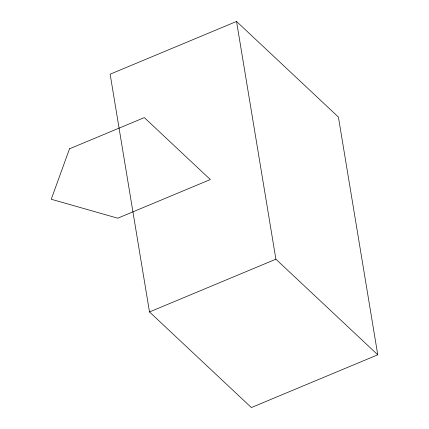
<?xml version="1.0" encoding="UTF-8"?>
<svg xmlns="http://www.w3.org/2000/svg" width="429" height="429" viewBox="0 0 429 429"><rect width="100%" height="100%" fill="white"/><g stroke="black" fill="none" stroke-linecap="round" stroke-linejoin="round"><path stroke-width="0.64" d="M236.54 21.45L110.14 74.201L149.501 311.947L251.367 407.55L377.761 354.799L338.406 117.053L236.54 21.45L275.895 259.196L377.761 354.799M149.501 311.947L275.895 259.196M69.525 148.809L51.239 199.249L117.728 218.195L210.323 179.553L144.31 117.6L69.525 148.809"/></g></svg>
